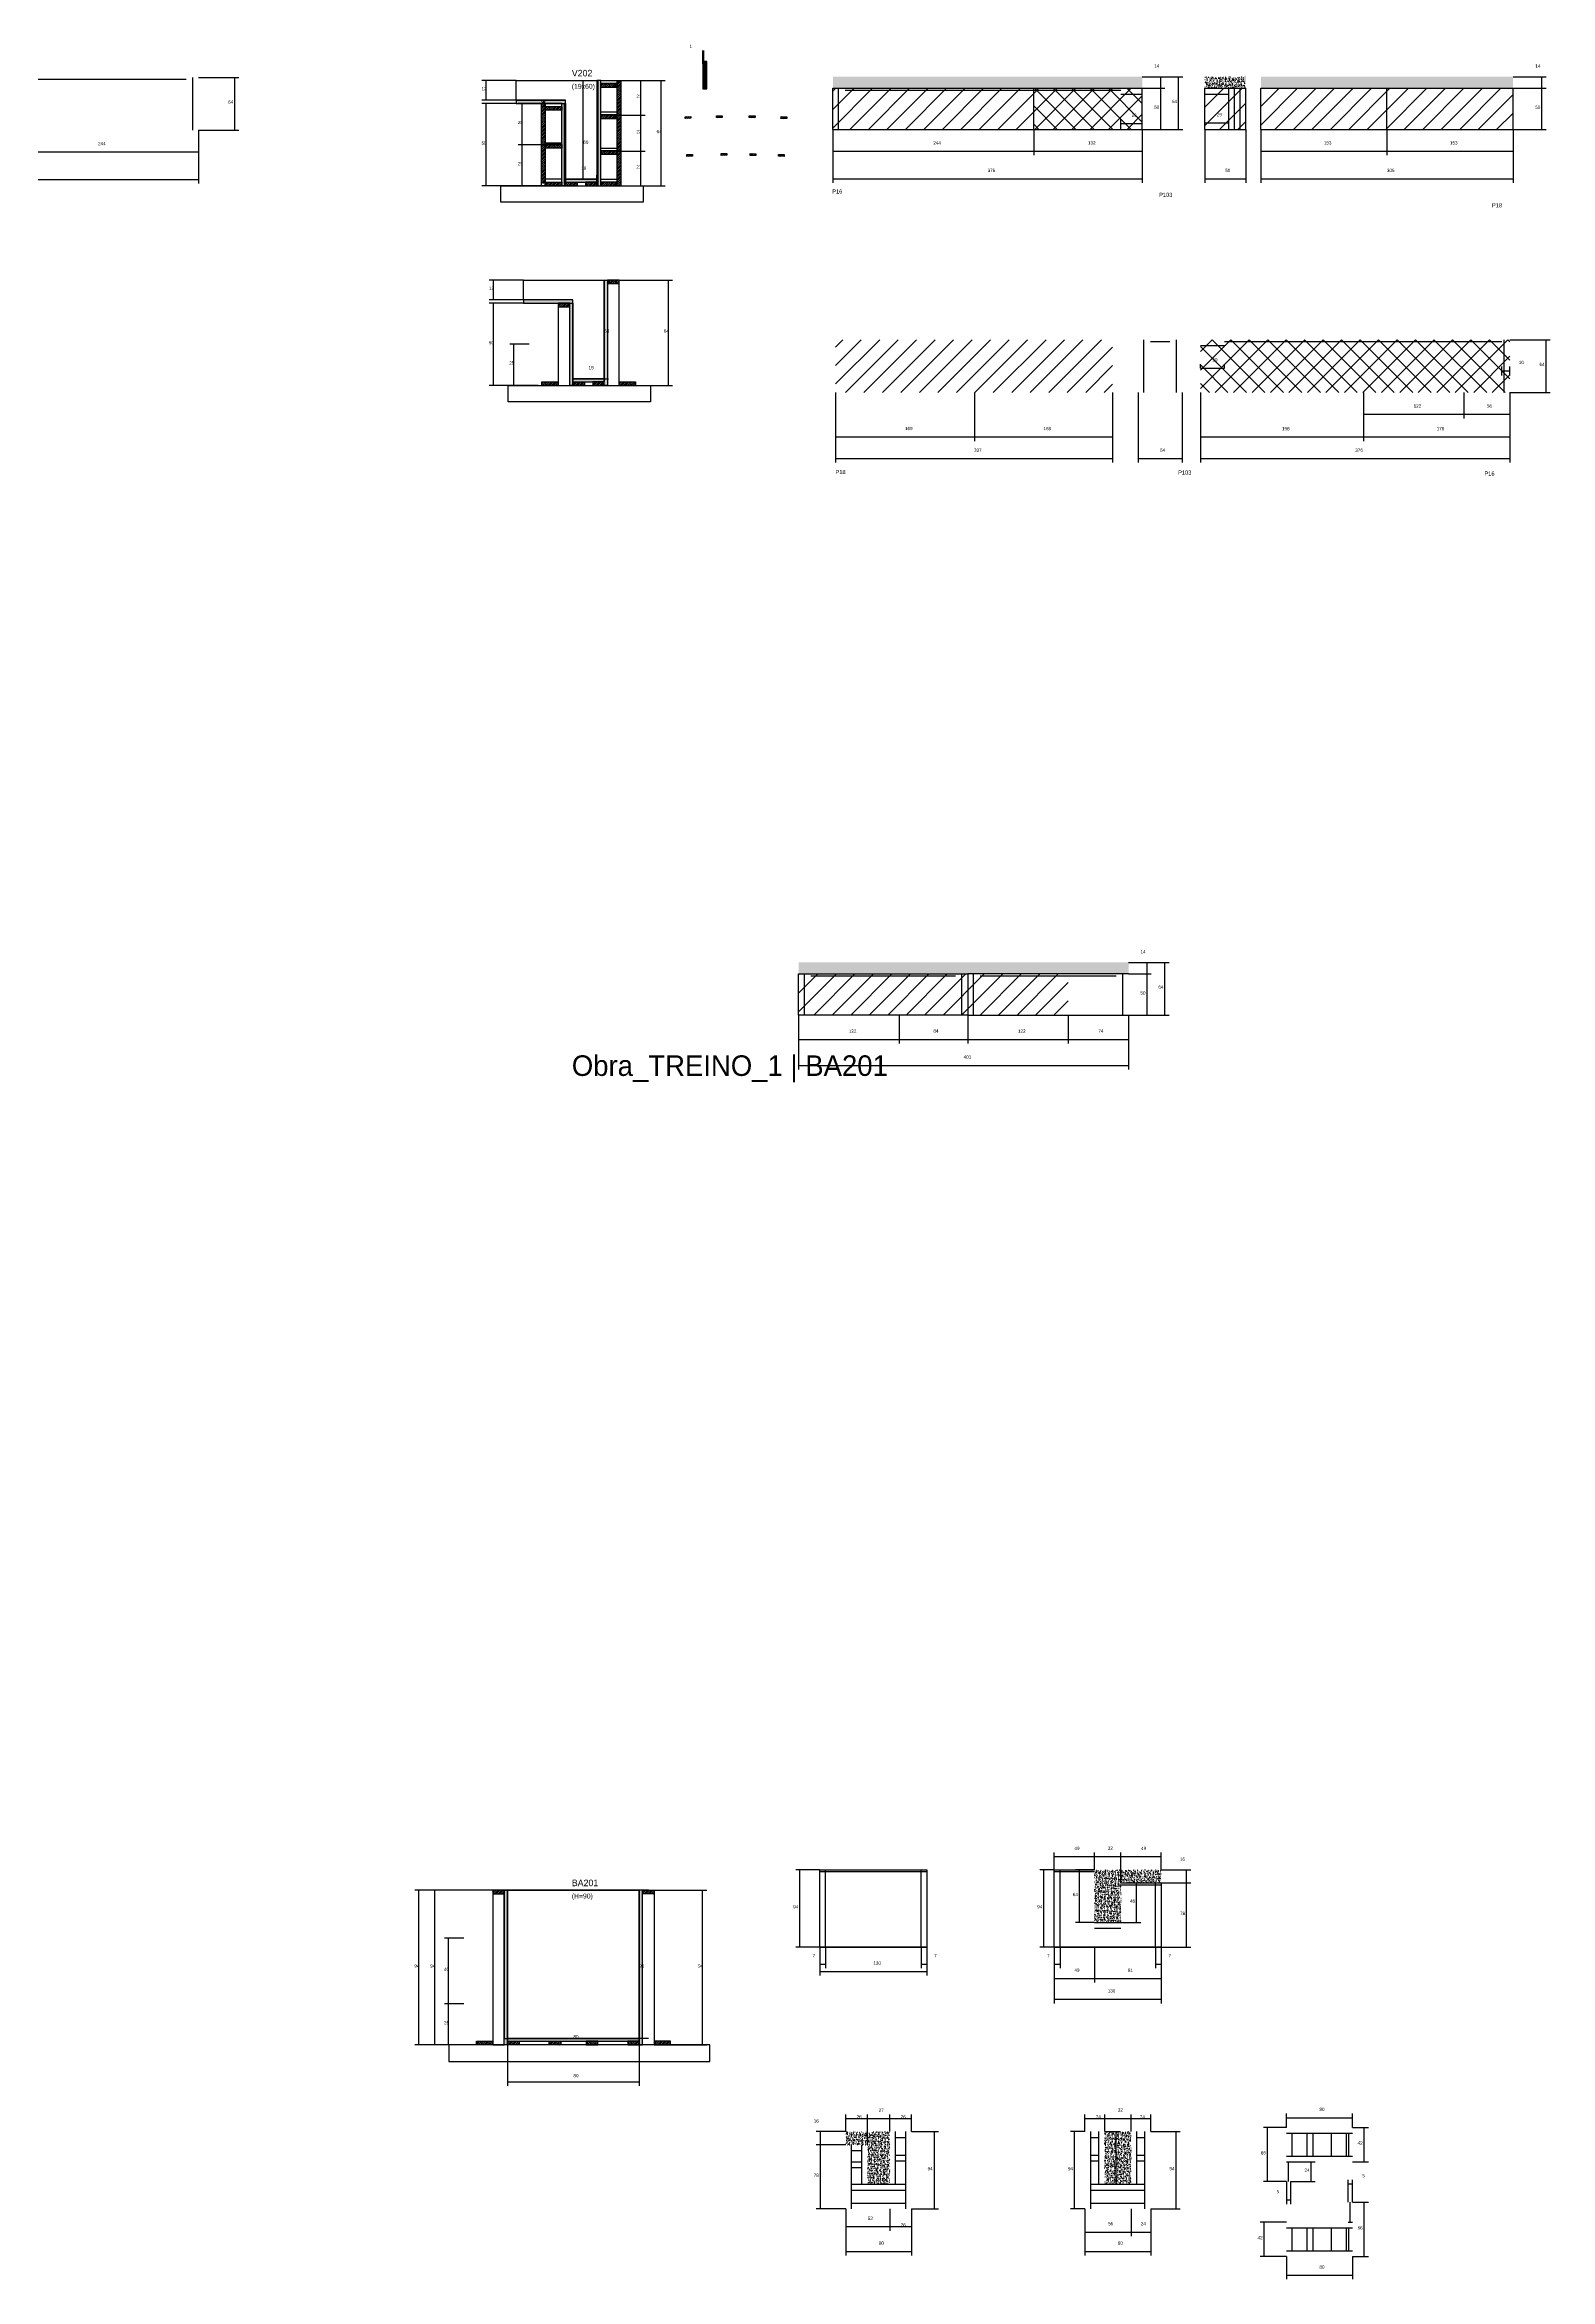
# Model space of a CAD drawing. Header units: metres. Extents: x -65046 to 21926, y -45195 to 1016.
# Drawn here: x 7360 to 9189, y -13673 to -10956 of the extents above; entities that cross this region are included whole.
import ezdxf

# ---------------------------------------------------------------- set-up
doc = ezdxf.new("R2010")
doc.units = ezdxf.units.M
for name, color, linetype in [('CONCRETO', 251, 'Continuous'), ('COTA', 241, 'Continuous'), ('Hachura', 253, 'Continuous'), ('LABEL_ID', 3, 'Continuous'), ('Madeira', 126, 'Continuous'), ('NOMENCLATURA', 7, 'Continuous'), ('Painéis', 200, 'Continuous'), ('REAPROVEITAMENTO', 251, 'Continuous'), ('SARR_2.2x7', 40, 'Continuous'), ('SARR_EDITAR', 141, 'Continuous'), ('Texto Seção', 7, 'Continuous')]:
    doc.layers.add(name, color=color, linetype=linetype)

msp = doc.modelspace()

# ---------------------------------------------------------------- hatches: boundary and pattern name
at = {"layer": 'COTA'}
h = msp.add_hatch(dxfattribs=at)
h.set_pattern_fill('AR-CONC', scale=0.03)
h.paths.add_polyline_path([(8693.2, -10995.4), (8693.2, -11009.4), (8693.2, -11009.4), (8317.2, -11009.4), (8317.2, -11009.4), (8317.2, -10995.4), (8317.2, -10995.4), (8693.2, -10995.4)])
h = msp.add_hatch(dxfattribs=at)
h.set_pattern_fill('AR-CONC', scale=0.03)
h.paths.add_polyline_path([(8818.2, -10995.4), (8769.2, -10995.4), (8769.2, -10995.4), (8769.2, -11009.4), (8769.2, -11009.4), (8818.2, -11009.4), (8818.2, -11009.4), (8818.2, -10995.4)])
h = msp.add_hatch(dxfattribs=at)
h.set_pattern_fill('AR-CONC', scale=0.03)
h.paths.add_polyline_path([(9143.6, -11009.4), (9143.6, -10995.4), (8837.2, -10995.4), (8837.2, -11009.4)])
h = msp.add_hatch(dxfattribs=at)
h.set_pattern_fill('AR-CONC', scale=0.03)
h.paths.add_polyline_path([(8676.6, -12072.1), (8275.6, -12072.1), (8275.6, -12072.1), (8275.6, -12086.1), (8275.6, -12086.1), (8676.6, -12086.1), (8676.6, -12086.1), (8676.6, -12072.1)])
h = msp.add_hatch(dxfattribs=at)
h.set_pattern_fill('AR-CONC', scale=0.03)
h.paths.add_polyline_path([(8667.2, -13191.1), (8716.2, -13191.1), (8716.2, -13175.1), (8635.2, -13175.1), (8635.2, -13239.1), (8667.2, -13239.1)])
h = msp.add_hatch(dxfattribs=at)
h.set_pattern_fill('AR-CONC', scale=0.03)
h.paths.add_polyline_path([(8359.4, -13509.4), (8332.9, -13509.4), (8332.9, -13509.4), (8332.9, -13493.4), (8332.9, -13493.4), (8386.4, -13493.4), (8386.4, -13493.4), (8386.4, -13557.4), (8386.4, -13557.4), (8359.4, -13557.4), (8359.4, -13557.4), (8359.4, -13509.4)])
h = msp.add_hatch(dxfattribs=at)
h.set_pattern_fill('AR-CONC', scale=0.03)
h.paths.add_polyline_path([(8679.5, -13557.4), (8679.5, -13493.4), (8679.5, -13493.4), (8647.5, -13493.4), (8647.5, -13493.4), (8647.5, -13557.4), (8647.5, -13557.4), (8679.5, -13557.4)])
at = {"layer": 'Hachura'}
h = msp.add_hatch(color=8, dxfattribs=at)
h.dxf.hatch_style = 1
h.paths.add_polyline_path([(8035.3, -11000), (8031.7, -11000), (8031.7, -11000), (8031.7, -11128), (8031.7, -11128), (8035.3, -11128), (8035.3, -11128), (8035.3, -11000)])
h = msp.add_hatch(dxfattribs=at)
h.set_pattern_fill('ANSI31', scale=0.5)
h.paths.add_polyline_path([(8055.3, -11000), (8059.7, -11000), (8059.7, -11000), (8059.7, -11128), (8059.7, -11128), (8055.3, -11128), (8055.3, -11128), (8055.3, -11000)])
h = msp.add_hatch(color=8, dxfattribs=at)
h.dxf.hatch_style = 1
h.paths.add_polyline_path([(8164, -10976.9), (8160.4, -10976.9), (8160.4, -10976.9), (8160.4, -11010.2), (8160.4, -11010.2), (8164, -11010.2), (8164, -11010.2), (8164, -10976.9)])
h = msp.add_hatch(color=8, dxfattribs=at)
h.dxf.hatch_style = 1
h.paths.add_polyline_path([(7992.5, -11028), (7992.5, -11024), (7992.5, -11024), (7932.5, -11024), (7932.5, -11024), (7932.5, -11028), (7932.5, -11028), (7992.5, -11028)])
h = msp.add_hatch(dxfattribs=at)
h.set_pattern_fill('ANSI31', scale=0.5)
h.paths.add_polyline_path([(7963.3, -11025), (7967.7, -11025), (7967.7, -11025), (7967.7, -11125), (7967.7, -11125), (7963.3, -11125), (7963.3, -11125), (7963.3, -11025)])
h = msp.add_hatch(color=8, dxfattribs=at)
h.dxf.hatch_style = 1
h.paths.add_polyline_path([(7987.7, -11025), (7991.3, -11025), (7991.3, -11025), (7991.3, -11125), (7991.3, -11125), (7987.7, -11125), (7987.7, -11125), (7987.7, -11025)])
h = msp.add_hatch(dxfattribs=at)
h.set_pattern_fill('ANSI31', scale=0.5)
h.paths.add_polyline_path([(8055.3, -11008), (8055.3, -11003.6), (8055.3, -11003.6), (8035.3, -11003.6), (8035.3, -11003.6), (8035.3, -11008), (8035.3, -11008), (8055.3, -11008)])
h = msp.add_hatch(dxfattribs=at)
h.set_pattern_fill('ANSI31', scale=0.5)
h.paths.add_polyline_path([(7967.7, -11036), (7967.7, -11031.6), (7967.7, -11031.6), (7987.7, -11031.6), (7987.7, -11031.6), (7987.7, -11036), (7987.7, -11036), (7967.7, -11036)])
h = msp.add_hatch(dxfattribs=at)
h.set_pattern_fill('ANSI31', scale=0.5)
h.paths.add_polyline_path([(8055.3, -11046.1), (8055.3, -11041.7), (8055.3, -11041.7), (8035.3, -11041.7), (8035.3, -11041.7), (8035.3, -11046.1), (8035.3, -11046.1), (8055.3, -11046.1)])
h = msp.add_hatch(dxfattribs=at)
h.set_pattern_fill('ANSI31', scale=0.5)
h.paths.add_polyline_path([(8137.7, -11046.2), (8137.6, -11044), (8137.6, -11044), (8144.6, -11043.7), (8144.6, -11043.7), (8144.6, -11045.9), (8144.6, -11045.9), (8137.7, -11046.2)])
h = msp.add_hatch(dxfattribs=at)
h.set_pattern_fill('ANSI31', scale=0.5)
h.paths.add_polyline_path([(8175.7, -11045.1), (8175.7, -11042.9), (8175.7, -11042.9), (8182.7, -11042.8), (8182.7, -11042.8), (8182.7, -11045), (8182.7, -11045), (8175.7, -11045.1)])
h = msp.add_hatch(dxfattribs=at)
h.set_pattern_fill('ANSI31', scale=0.5)
h.paths.add_polyline_path([(8215.6, -11045), (8215.6, -11042.8), (8215.6, -11042.8), (8222.6, -11042.9), (8222.6, -11042.9), (8222.6, -11045.1), (8222.6, -11045.1), (8215.6, -11045)])
h = msp.add_hatch(dxfattribs=at)
h.set_pattern_fill('ANSI31', scale=0.5)
h.paths.add_polyline_path([(8254.1, -11046), (8254.2, -11043.8), (8254.2, -11043.8), (8261.2, -11044.1), (8261.2, -11044.1), (8261.1, -11046.3), (8261.1, -11046.3), (8254.1, -11046)])
h = msp.add_hatch(dxfattribs=at)
h.set_pattern_fill('ANSI31', scale=0.5)
h.paths.add_polyline_path([(7967.7, -11082), (7967.7, -11077.6), (7967.7, -11077.6), (7987.7, -11077.6), (7987.7, -11077.6), (7987.7, -11082), (7987.7, -11082), (7967.7, -11082)])
h = msp.add_hatch(dxfattribs=at)
h.set_pattern_fill('ANSI31', scale=0.5)
h.paths.add_polyline_path([(8035.3, -11090), (8035.3, -11085.6), (8035.3, -11085.6), (8055.3, -11085.6), (8055.3, -11085.6), (8055.3, -11090), (8055.3, -11090), (8035.3, -11090)])
h = msp.add_hatch(dxfattribs=at)
h.set_pattern_fill('ANSI31', scale=0.5)
h.paths.add_polyline_path([(8139.7, -11092.2), (8139.6, -11090), (8139.6, -11090), (8146.6, -11089.7), (8146.6, -11089.7), (8146.7, -11091.9), (8146.7, -11091.9), (8139.7, -11092.2)])
h = msp.add_hatch(dxfattribs=at)
h.set_pattern_fill('ANSI31', scale=0.5)
h.paths.add_polyline_path([(8181.4, -11091), (8181.4, -11088.8), (8181.4, -11088.8), (8188.4, -11088.7), (8188.4, -11088.7), (8188.4, -11090.9), (8188.4, -11090.9), (8181.4, -11091)])
h = msp.add_hatch(dxfattribs=at)
h.set_pattern_fill('ANSI31', scale=0.5)
h.paths.add_polyline_path([(8216.8, -11091), (8216.8, -11088.8), (8216.8, -11088.8), (8223.8, -11088.9), (8223.8, -11088.9), (8223.8, -11091.1), (8223.8, -11091.1), (8216.8, -11091)])
h = msp.add_hatch(dxfattribs=at)
h.set_pattern_fill('ANSI31', scale=0.5)
h.paths.add_polyline_path([(8251.1, -11091.9), (8251.2, -11089.7), (8251.2, -11089.7), (8258.2, -11090), (8258.2, -11090), (8258.1, -11092.2), (8258.1, -11092.2), (8251.1, -11091.9)])
h = msp.add_hatch(dxfattribs=at)
h.set_pattern_fill('ANSI31', scale=0.5)
h.paths.add_polyline_path([(7967.7, -11128), (7967.7, -11123.6), (7967.7, -11123.6), (7987.7, -11123.6), (7987.7, -11123.6), (7987.7, -11128), (7987.7, -11128), (7967.7, -11128)])
h = msp.add_hatch(color=8, dxfattribs=at)
h.dxf.hatch_style = 1
h.paths.add_polyline_path([(8030.5, -11123.6), (8030.5, -11120), (8030.5, -11120), (7992.5, -11120), (7992.5, -11120), (7992.5, -11123.6), (7992.5, -11123.6), (8030.5, -11123.6)])
h = msp.add_hatch(dxfattribs=at)
h.set_pattern_fill('ANSI31', scale=0.5)
h.paths.add_polyline_path([(7992.5, -11128), (7992.5, -11123.6), (7992.5, -11123.6), (8006.5, -11123.6), (8006.5, -11123.6), (8006.5, -11128), (8006.5, -11128), (7992.5, -11128)])
h = msp.add_hatch(dxfattribs=at)
h.set_pattern_fill('ANSI31', scale=0.5)
h.paths.add_polyline_path([(8030.5, -11128), (8030.5, -11123.6), (8030.5, -11123.6), (8016.5, -11123.6), (8016.5, -11123.6), (8016.5, -11128), (8016.5, -11128), (8030.5, -11128)])
h = msp.add_hatch(dxfattribs=at)
h.set_pattern_fill('ANSI31', scale=0.5)
h.paths.add_polyline_path([(8055.3, -11128), (8055.3, -11123.6), (8055.3, -11123.6), (8035.3, -11123.6), (8035.3, -11123.6), (8035.3, -11128), (8035.3, -11128), (8055.3, -11128)])
h = msp.add_hatch(color=8, dxfattribs=at)
h.dxf.hatch_style = 1
h.paths.add_polyline_path([(8039.4, -11242.5), (8043.4, -11242.5), (8043.4, -11242.5), (8043.4, -11370.5), (8043.4, -11370.5), (8039.4, -11370.5), (8039.4, -11370.5), (8039.4, -11242.5)])
h = msp.add_hatch(dxfattribs=at)
h.set_pattern_fill('ANSI31', scale=0.5)
h.paths.add_polyline_path([(8057.4, -11246.9), (8057.4, -11242.5), (8057.4, -11242.5), (8043.4, -11242.5), (8043.4, -11242.5), (8043.4, -11246.9), (8043.4, -11246.9), (8057.4, -11246.9)])
h = msp.add_hatch(color=8, dxfattribs=at)
h.dxf.hatch_style = 1
h.paths.add_polyline_path([(8001.4, -11270.5), (8001.4, -11266.5), (8001.4, -11266.5), (7941.4, -11266.5), (7941.4, -11266.5), (7941.4, -11270.5), (7941.4, -11270.5), (8001.4, -11270.5)])
h = msp.add_hatch(dxfattribs=at)
h.set_pattern_fill('ANSI31', scale=0.5)
h.paths.add_polyline_path([(7997.4, -11274.9), (7997.4, -11270.5), (7997.4, -11270.5), (7983.4, -11270.5), (7983.4, -11270.5), (7983.4, -11274.9), (7983.4, -11274.9), (7997.4, -11274.9)])
h = msp.add_hatch(color=8, dxfattribs=at)
h.dxf.hatch_style = 1
h.paths.add_polyline_path([(7997.4, -11270.5), (8001.4, -11270.5), (8001.4, -11270.5), (8001.4, -11370.5), (8001.4, -11370.5), (7997.4, -11370.5), (7997.4, -11370.5), (7997.4, -11270.5)])
h = msp.add_hatch(dxfattribs=at)
h.set_pattern_fill('ANSI31', scale=0.5)
h.paths.add_polyline_path([(7963.4, -11370.5), (7963.4, -11366.1), (7963.4, -11366.1), (7983.4, -11366.1), (7983.4, -11366.1), (7983.4, -11370.5), (7983.4, -11370.5), (7963.4, -11370.5)])
h = msp.add_hatch(color=8, dxfattribs=at)
h.dxf.hatch_style = 1
h.paths.add_polyline_path([(8039.4, -11366.1), (8039.4, -11362.5), (8039.4, -11362.5), (8001.4, -11362.5), (8001.4, -11362.5), (8001.4, -11366.1), (8001.4, -11366.1), (8039.4, -11366.1)])
h = msp.add_hatch(dxfattribs=at)
h.set_pattern_fill('ANSI31', scale=0.5)
h.paths.add_polyline_path([(8001.4, -11370.5), (8001.4, -11366.1), (8001.4, -11366.1), (8015.4, -11366.1), (8015.4, -11366.1), (8015.4, -11370.5), (8015.4, -11370.5), (8001.4, -11370.5)])
h = msp.add_hatch(dxfattribs=at)
h.set_pattern_fill('ANSI31', scale=0.5)
h.paths.add_polyline_path([(8039.4, -11370.5), (8039.4, -11366.1), (8039.4, -11366.1), (8025.4, -11366.1), (8025.4, -11366.1), (8025.4, -11370.5), (8025.4, -11370.5), (8039.4, -11370.5)])
h = msp.add_hatch(dxfattribs=at)
h.set_pattern_fill('ANSI31', scale=0.5)
h.paths.add_polyline_path([(8057.4, -11370.5), (8057.4, -11366.1), (8057.4, -11366.1), (8077.4, -11366.1), (8077.4, -11366.1), (8077.4, -11370.5), (8077.4, -11370.5), (8057.4, -11370.5)])
h = msp.add_hatch(dxfattribs=at)
h.set_pattern_fill('ANSI31', scale=0.5)
h.paths.add_polyline_path([(7918, -13204.4), (7918, -13200), (7918, -13200), (7904, -13200), (7904, -13200), (7904, -13204.4), (7904, -13204.4), (7918, -13204.4)])
h = msp.add_hatch(color=8, dxfattribs=at)
h.dxf.hatch_style = 1
h.paths.add_polyline_path([(7918, -13200), (7922, -13200), (7922, -13200), (7922, -13388), (7922, -13388), (7918, -13388), (7918, -13388), (7918, -13200)])
h = msp.add_hatch(color=8, dxfattribs=at)
h.dxf.hatch_style = 1
h.paths.add_polyline_path([(8086, -13200), (8082, -13200), (8082, -13200), (8082, -13388), (8082, -13388), (8086, -13388), (8086, -13388), (8086, -13200)])
h = msp.add_hatch(dxfattribs=at)
h.set_pattern_fill('ANSI31', scale=0.5)
h.paths.add_polyline_path([(8086, -13204.4), (8086, -13200), (8086, -13200), (8100, -13200), (8100, -13200), (8100, -13204.4), (8100, -13204.4), (8086, -13204.4)])
h = msp.add_hatch(dxfattribs=at)
h.set_pattern_fill('ANSI31', scale=0.5)
h.paths.add_polyline_path([(7884, -13388), (7884, -13383.6), (7884, -13383.6), (7904, -13383.6), (7904, -13383.6), (7904, -13388), (7904, -13388), (7884, -13388)])
h = msp.add_hatch(color=8, dxfattribs=at)
h.dxf.hatch_style = 1
h.paths.add_polyline_path([(8082, -13383.6), (8082, -13380), (8082, -13380), (7922, -13380), (7922, -13380), (7922, -13383.6), (7922, -13383.6), (8082, -13383.6)])
h = msp.add_hatch(dxfattribs=at)
h.set_pattern_fill('ANSI31', scale=0.5)
h.paths.add_polyline_path([(7922, -13388), (7922, -13383.6), (7922, -13383.6), (7936, -13383.6), (7936, -13383.6), (7936, -13388), (7936, -13388), (7922, -13388)])
h = msp.add_hatch(dxfattribs=at)
h.set_pattern_fill('ANSI31', scale=0.5)
h.paths.add_polyline_path([(7972.5, -13388), (7972.5, -13383.6), (7972.5, -13383.6), (7986.5, -13383.6), (7986.5, -13383.6), (7986.5, -13388), (7986.5, -13388), (7972.5, -13388)])
h = msp.add_hatch(dxfattribs=at)
h.set_pattern_fill('ANSI31', scale=0.5)
h.paths.add_polyline_path([(8031.5, -13388), (8031.5, -13383.6), (8031.5, -13383.6), (8017.5, -13383.6), (8017.5, -13383.6), (8017.5, -13388), (8017.5, -13388), (8031.5, -13388)])
h = msp.add_hatch(dxfattribs=at)
h.set_pattern_fill('ANSI31', scale=0.5)
h.paths.add_polyline_path([(8082, -13388), (8082, -13383.6), (8082, -13383.6), (8068, -13383.6), (8068, -13383.6), (8068, -13388), (8068, -13388), (8082, -13388)])
h = msp.add_hatch(dxfattribs=at)
h.set_pattern_fill('ANSI31', scale=0.5)
h.paths.add_polyline_path([(8120, -13388), (8120, -13383.6), (8120, -13383.6), (8100, -13383.6), (8100, -13383.6), (8100, -13388), (8100, -13388), (8120, -13388)])
at = {"layer": 'REAPROVEITAMENTO'}
h = msp.add_hatch(dxfattribs=at)
h.set_pattern_fill('ANSI31', scale=5)
h.paths.add_polyline_path([(8317.2, -11009.4), (8317.2, -11059.4), (8317.2, -11059.4), (8561.2, -11059.4), (8561.2, -11059.4), (8561.2, -11009.4), (8561.2, -11009.4), (8317.2, -11009.4)])
h = msp.add_hatch(dxfattribs=at)
h.set_pattern_fill('ANSI37', scale=5)
h.paths.add_polyline_path([(8561.2, -11009.4), (8561.2, -11059.4), (8561.2, -11059.4), (8693.2, -11059.4), (8693.2, -11059.4), (8693.2, -11009.4), (8693.2, -11009.4), (8561.2, -11009.4)])
h = msp.add_hatch(dxfattribs=at)
h.set_pattern_fill('ANSI31', scale=5)
h.paths.add_polyline_path([(8769.2, -11009.4), (8769.2, -11059.4), (8769.2, -11059.4), (8818.9, -11059.4), (8818.9, -11059.4), (8818.9, -11009.4), (8818.9, -11009.4), (8769.2, -11009.4)])
h = msp.add_hatch(dxfattribs=at)
h.set_pattern_fill('ANSI31', scale=5)
h.paths.add_polyline_path([(8837.2, -11009.4), (8837.2, -11059.4), (8837.2, -11059.4), (9143.6, -11059.4), (9143.6, -11059.4), (9143.6, -11009.4), (9143.6, -11009.4), (8837.2, -11009.4)])
h = msp.add_hatch(dxfattribs=at)
h.set_pattern_fill('ANSI31', scale=5)
h.paths.add_polyline_path([(8320.4, -11315.1), (8320.4, -11379.1), (8320.4, -11379.1), (8657, -11379.1), (8657, -11379.1), (8657, -11315.1), (8657, -11315.1), (8320.4, -11315.1)])
h = msp.add_hatch(dxfattribs=at)
h.set_pattern_fill('ANSI37', scale=5)
h.paths.add_polyline_path([(8763.9, -11315.1), (8763.9, -11379.1), (8763.9, -11379.1), (9139.9, -11379.1), (9139.9, -11379.1), (9139.9, -11315.1), (9139.9, -11315.1), (8763.9, -11315.1)])
h = msp.add_hatch(dxfattribs=at)
h.set_pattern_fill('ANSI31', scale=5)
h.paths.add_polyline_path([(8275.6, -12086.1), (8275.6, -12136.1), (8275.6, -12136.1), (8603.1, -12136.1), (8603.1, -12136.1), (8603.1, -12086.1), (8603.1, -12086.1), (8275.6, -12086.1)])

# ---------------------------------------------------------------- linework, layer by layer
at = {"layer": 'CONCRETO'}
for points in [[(7992.5, -11024), (7932.5, -11024), (7932.5, -11000), (7992.5, -11000), (7992.5, -11000), (8030.5, -11000), (8030.5, -11123.6), (8030.5, -11123.6), (8030.5, -11120), (7992.5, -11120)], [(8001.4, -11266.5), (7941.4, -11266.5), (7941.4, -11242.5), (8001.4, -11242.5), (8001.4, -11242.5), (8039.4, -11242.5), (8039.4, -11366.1), (8039.4, -11366.1), (8039.4, -11362.5), (8001.4, -11362.5)], [(7918, -13200), (7918, -13200), (8082, -13200), (8082, -13224), (8082, -13224), (8082, -13380), (7922, -13380), (7922, -13200)], [(7918, -13380), (8082, -13380), (8082, -13200), (7918, -13200)]]:
    msp.add_lwpolyline(points, close=True, dxfattribs=at)
at = {"layer": 'COTA'}
for p, q in [((8159.2, -10979.7), (8159.2, -10963.4)), ((8159.2, -10968.4), (8160.4, -10968.4)), ((8160.4, -10979.7), (8160.4, -10963.4)), ((7546.4, -10996.2), (7595.5, -10996.2)), ((7590.5, -11060.2), (7590.5, -10996.2)), ((7932.5, -11000), (7890.8, -11000)), ((7895.8, -11024), (7895.8, -11000)), ((7992.5, -11000), (8019, -11000)), ((8014, -11120), (8014, -11000)), ((8048.5, -11000), (8113.5, -11000)), ((8055.3, -11000), (8089, -11000)), ((8084, -11042.1), (8084, -11000)), ((8108.5, -11128), (8108.5, -11000)), ((8693.2, -10995.4), (8720.6, -10995.4)), ((8693.2, -10995.4), (8742.3, -10995.4)), ((8715.6, -11009.4), (8715.6, -10995.4)), ((8737.3, -11059.4), (8737.3, -10995.4)), ((9143.6, -10995.4), (9183.8, -10995.4)), ((9178.8, -11009.4), (9178.8, -10995.4)), ((7932.5, -11024), (7890.8, -11024)), ((7932.5, -11028), (7890.8, -11028)), ((7895.8, -11128), (7895.8, -11028)), ((7967.7, -11028), (7934.8, -11028)), ((7939.8, -11078), (7939.8, -11028)), ((8693.2, -11009.4), (8720.6, -11009.4)), ((8693.2, -11009.4), (8720.6, -11009.4)), ((8715.6, -11059.4), (8715.6, -11009.4)), ((9143.6, -11009.4), (9183.8, -11009.4)), ((9143.6, -11009.4), (9183.8, -11009.4)), ((9178.8, -11059.4), (9178.8, -11009.4)), ((8055.3, -11042.1), (8089, -11042.1)), ((8055.3, -11042.1), (8089, -11042.1)), ((8084, -11086), (8084, -11042.1)), ((8667.2, -11059.4), (8667.2, -11047.3)), ((8667.2, -11052.3), (8693.2, -11052.3)), ((8693.2, -11059.4), (8693.2, -11047.3)), ((8769.2, -11059.4), (8769.2, -11046.4)), ((8769.2, -11051.4), (8798.2, -11051.4)), ((8798.2, -11059.4), (8798.2, -11046.4)), ((7546.4, -11060.2), (7546.4, -11125.2)), ((7546.4, -11060.2), (7595.5, -11060.2)), ((7967.7, -11078), (7934.8, -11078)), ((7967.7, -11078), (7934.8, -11078)), ((7939.8, -11128), (7939.8, -11078)), ((8317.2, -11059.4), (8317.2, -11090.9)), ((8317.2, -11059.4), (8317.2, -11124.5)), ((8561.2, -11059.4), (8561.2, -11090.9)), ((8561.2, -11059.4), (8561.2, -11090.9)), ((8693.2, -11059.4), (8693.2, -11090.9)), ((8693.2, -11059.4), (8693.2, -11124.5)), ((8693.2, -11059.4), (8720.6, -11059.4)), ((8693.2, -11059.4), (8742.3, -11059.4)), ((8769.2, -11059.4), (8769.2, -11124.5)), ((8818.9, -11059.4), (8818.9, -11124.5)), ((8837.2, -11059.4), (8837.2, -11090.9)), ((8837.2, -11059.4), (8837.2, -11124.5)), ((8990.4, -11059.4), (8990.4, -11090.9)), ((8990.4, -11059.4), (8990.4, -11090.9)), ((9143.6, -11059.4), (9143.6, -11090.9)), ((9143.6, -11059.4), (9183.8, -11059.4)), ((9143.6, -11059.4), (9143.6, -11124.5)), ((8055.3, -11086), (8089, -11086)), ((8055.3, -11086), (8089, -11086)), ((8084, -11128), (8084, -11086)), ((8317.2, -11085.9), (8561.2, -11085.9)), ((8561.2, -11085.9), (8693.2, -11085.9)), ((8837.2, -11085.9), (8990.4, -11085.9)), ((8990.4, -11085.9), (9143.6, -11085.9)), ((6326.4, -11120.2), (7546.4, -11120.2)), ((7943.3, -11128), (7890.8, -11128)), ((7967.7, -11128), (7934.8, -11128)), ((7992.5, -11128), (7992.5, -11115)), ((7992.5, -11120), (8019, -11120)), ((7992.5, -11120), (8030.5, -11120)), ((8030.5, -11128), (8030.5, -11115)), ((8048.5, -11128), (8113.5, -11128)), ((8055.3, -11128), (8089, -11128)), ((8317.2, -11119.5), (8693.2, -11119.5)), ((8769.2, -11119.5), (8818.9, -11119.5)), ((8837.2, -11119.5), (9143.6, -11119.5)), ((7941.4, -11242.5), (7899.7, -11242.5)), ((7904.7, -11266.5), (7904.7, -11242.5)), ((8001.4, -11242.5), (8044.4, -11242.5)), ((8039.4, -11362.5), (8039.4, -11242.5)), ((8057.4, -11242.5), (8122.4, -11242.5)), ((8117.4, -11370.5), (8117.4, -11242.5)), ((7941.4, -11266.5), (7899.7, -11266.5)), ((7941.4, -11270.5), (7899.7, -11270.5)), ((7904.7, -11370.5), (7904.7, -11270.5)), ((7948.1, -11320.5), (7924.5, -11320.5)), ((7929.5, -11370.5), (7929.5, -11320.5)), ((9139.9, -11315.1), (9188.9, -11315.1)), ((9183.9, -11379.1), (9183.9, -11315.1)), ((9129.9, -11358.7), (9129.9, -11347.8)), ((9129.9, -11352.8), (9139.9, -11352.8)), ((9139.9, -11358.7), (9139.9, -11347.8)), ((7959, -11370.5), (7899.7, -11370.5)), ((7948.1, -11370.5), (7924.5, -11370.5)), ((8001.4, -11370.5), (8001.4, -11357.5)), ((8001.4, -11362.5), (8044.4, -11362.5)), ((8001.4, -11362.5), (8039.4, -11362.5)), ((8039.4, -11370.5), (8039.4, -11357.5)), ((8057.4, -11370.5), (8122.4, -11370.5)), ((8320.4, -11379.1), (8320.4, -11438.2)), ((8320.4, -11379.1), (8320.4, -11464.5)), ((8489.2, -11379.1), (8489.2, -11438.2)), ((8489.2, -11379.1), (8489.2, -11438.2)), ((8657, -11379.1), (8657, -11438.2)), ((8657, -11379.1), (8657, -11464.5)), ((8688, -11379.1), (8688, -11464.5)), ((8741.6, -11379.1), (8741.6, -11464.5)), ((8763.9, -11379.1), (8763.9, -11438.2)), ((8763.9, -11379.1), (8763.9, -11464.5)), ((8961.9, -11379.1), (8961.9, -11438.2)), ((8961.9, -11379.1), (8961.9, -11410.7)), ((8961.9, -11379.1), (8961.9, -11438.2)), ((9083.9, -11379.1), (9083.9, -11410.7)), ((9083.9, -11379.1), (9083.9, -11410.7)), ((9139.9, -11379.1), (9139.9, -11410.7)), ((9139.9, -11379.1), (9139.9, -11438.2)), ((9139.9, -11379.1), (9139.9, -11464.5)), ((9139.9, -11379.1), (9188.9, -11379.1)), ((8961.9, -11405.7), (9083.9, -11405.7)), ((9083.9, -11405.7), (9139.9, -11405.7)), ((8320.4, -11433.2), (8489.2, -11433.2)), ((8489.2, -11433.2), (8657, -11433.2)), ((8763.9, -11433.2), (8961.9, -11433.2)), ((8961.9, -11433.2), (9139.9, -11433.2)), ((8320.4, -11459.5), (8657, -11459.5)), ((8688, -11459.5), (8741.6, -11459.5)), ((8763.9, -11459.5), (9139.9, -11459.5)), ((8676.6, -12072.1), (8704, -12072.1)), ((8676.6, -12072.1), (8725.7, -12072.1)), ((8676.6, -12086.1), (8704, -12086.1)), ((8676.6, -12086.1), (8704, -12086.1)), ((8699, -12086.1), (8699, -12072.1)), ((8699, -12136.1), (8699, -12086.1)), ((8720.7, -12136.1), (8720.7, -12072.1)), ((8275.6, -12136.1), (8275.6, -12170.6)), ((8397.6, -12136.1), (8397.6, -12170.6)), ((8397.6, -12136.1), (8397.6, -12170.6)), ((8481.1, -12136.1), (8481.1, -12170.6)), ((8481.1, -12136.1), (8481.1, -12170.6)), ((8603.1, -12136.1), (8603.1, -12170.6)), ((8676.6, -12136.1), (8704, -12136.1)), ((8676.6, -12136.1), (8725.7, -12136.1)), ((8275.6, -12165.6), (8397.6, -12165.6)), ((8397.6, -12165.6), (8481.1, -12165.6)), ((8481.1, -12165.6), (8603.1, -12165.6)), ((8586.2, -13175.1), (8586.2, -13154.1)), ((8586.2, -13159.1), (8635.2, -13159.1)), ((8635.2, -13175.1), (8635.2, -13154.1)), ((8635.2, -13175.1), (8635.2, -13154.1)), ((8635.2, -13159.1), (8667.2, -13159.1)), ((8667.2, -13191.1), (8667.2, -13154.1)), ((8667.2, -13191.1), (8667.2, -13154.1)), ((8667.2, -13159.1), (8716.2, -13159.1)), ((8716.2, -13175.1), (8716.2, -13154.1)), ((7918, -13200), (7809.1, -13200)), ((7814.1, -13388), (7814.1, -13200)), ((7918, -13200), (7828.4, -13200)), ((7833.4, -13388), (7833.4, -13200)), ((8093, -13200), (8077, -13200)), ((8082, -13380), (8082, -13200)), ((8100, -13200), (8163.9, -13200)), ((8158.9, -13388), (8158.9, -13200)), ((8301.4, -13175.1), (8272.1, -13175.1)), ((8277.1, -13269.1), (8277.1, -13175.1)), ((8586.2, -13175.1), (8568.6, -13175.1)), ((8573.6, -13269.1), (8573.6, -13175.1)), ((8635.2, -13175.1), (8611.9, -13175.1)), ((8616.9, -13239.1), (8616.9, -13175.1)), ((8667.2, -13191.1), (8691.3, -13191.1)), ((8686.3, -13239.1), (8686.3, -13191.1)), ((8716.2, -13175.1), (8752, -13175.1)), ((8716.2, -13191.1), (8752, -13191.1)), ((8716.2, -13191.1), (8752, -13191.1)), ((8747, -13191.1), (8747, -13175.1)), ((8747, -13269.1), (8747, -13191.1)), ((8635.2, -13239.1), (8611.9, -13239.1)), ((8667.2, -13239.1), (8691.3, -13239.1)), ((7868.7, -13258), (7845.2, -13258)), ((7850.2, -13338), (7850.2, -13258)), ((8301.4, -13269.1), (8272.1, -13269.1)), ((8301.4, -13269.1), (8301.4, -13303.7)), ((8301.4, -13269.1), (8301.4, -13294.6)), ((8308.4, -13269.1), (8308.4, -13294.6)), ((8424.4, -13269.1), (8424.4, -13294.6)), ((8431.4, -13269.1), (8431.4, -13303.7)), ((8431.4, -13269.1), (8431.4, -13294.6)), ((8586.2, -13269.1), (8568.6, -13269.1)), ((8586.2, -13269.1), (8586.2, -13337.5)), ((8586.2, -13269.1), (8586.2, -13294.6)), ((8586.2, -13269.1), (8586.2, -13312.2)), ((8593.2, -13269.1), (8593.2, -13294.6)), ((8635.2, -13269.1), (8635.2, -13312.2)), ((8635.2, -13269.1), (8635.2, -13312.2)), ((8709.2, -13269.1), (8709.2, -13294.6)), ((8716.2, -13269.1), (8716.2, -13337.5)), ((8716.2, -13269.1), (8716.2, -13294.6)), ((8716.2, -13269.1), (8752, -13269.1)), ((8716.2, -13269.1), (8716.2, -13312.2)), ((8301.4, -13289.6), (8308.4, -13289.6)), ((8301.4, -13298.7), (8431.4, -13298.7)), ((8424.4, -13289.6), (8431.4, -13289.6)), ((8586.2, -13289.6), (8593.2, -13289.6)), ((8586.2, -13307.2), (8635.2, -13307.2)), ((8635.2, -13307.2), (8716.2, -13307.2)), ((8709.2, -13289.6), (8716.2, -13289.6)), ((7868.7, -13338), (7845.2, -13338)), ((7868.7, -13338), (7845.2, -13338)), ((7850.2, -13388), (7850.2, -13338)), ((8586.2, -13332.5), (8716.2, -13332.5)), ((7888.4, -13388), (7809.1, -13388)), ((7888.4, -13388), (7828.4, -13388)), ((7868.7, -13388), (7845.2, -13388)), ((7922, -13388), (7922, -13375)), ((7922, -13380), (8082, -13380)), ((7922, -13388), (7922, -13437.7)), ((8093, -13380), (8077, -13380)), ((8082, -13388), (8082, -13375)), ((8082, -13388), (8082, -13437.7)), ((8115.6, -13388), (8163.9, -13388)), ((7922, -13432.7), (8082, -13432.7)), ((8332.9, -13493.4), (8332.9, -13472.4)), ((8359.4, -13509.4), (8359.4, -13472.4)), ((8359.4, -13509.4), (8359.4, -13472.4)), ((8386.4, -13493.4), (8386.4, -13472.4)), ((8386.4, -13493.4), (8386.4, -13472.4)), ((8412.9, -13493.4), (8412.9, -13472.4)), ((8623.5, -13493.4), (8623.5, -13472.4)), ((8647.5, -13493.4), (8647.5, -13472.4)), ((8647.5, -13493.4), (8647.5, -13472.4)), ((8679.5, -13493.4), (8679.5, -13472.4)), ((8679.5, -13493.4), (8679.5, -13472.4)), ((8703.4, -13493.4), (8703.4, -13472.4)), ((8868.4, -13488.2), (8868.4, -13471.5)), ((8948.4, -13488.2), (8948.4, -13471.5)), ((8332.9, -13493.4), (8297, -13493.4)), ((8302, -13509.4), (8302, -13493.4)), ((8332.9, -13477.4), (8359.4, -13477.4)), ((8359.4, -13477.4), (8386.4, -13477.4)), ((8386.4, -13477.4), (8412.9, -13477.4)), ((8412.9, -13493.4), (8445.5, -13493.4)), ((8440.5, -13587.4), (8440.5, -13493.4)), ((8623.5, -13493.4), (8605.9, -13493.4)), ((8610.9, -13587.4), (8610.9, -13493.4)), ((8623.5, -13477.4), (8647.5, -13477.4)), ((8647.5, -13477.4), (8679.5, -13477.4)), ((8647.5, -13493.4), (8666.5, -13493.4)), ((8661.5, -13557.4), (8661.5, -13493.4)), ((8679.5, -13477.4), (8703.4, -13477.4)), ((8703.4, -13493.4), (8739.3, -13493.4)), ((8734.3, -13587.4), (8734.3, -13493.4)), ((8868.4, -13488.2), (8840.3, -13488.2)), ((8845.3, -13554.2), (8845.3, -13488.2)), ((8868.4, -13476.5), (8948.4, -13476.5)), ((8948.4, -13488.2), (8967.9, -13488.2)), ((8962.9, -13530.2), (8962.9, -13488.2)), ((8332.9, -13509.4), (8297, -13509.4)), ((8332.9, -13509.4), (8297, -13509.4)), ((8302, -13587.4), (8302, -13509.4)), ((8868.4, -13554.2), (8840.3, -13554.2)), ((8868.4, -13554.2), (8868.4, -13581.4)), ((8873.4, -13530.2), (8903.3, -13530.2)), ((8873.4, -13554.2), (8873.4, -13581.4)), ((8873.4, -13554.2), (8903.3, -13554.2)), ((8898.3, -13554.2), (8898.3, -13530.2)), ((8943.4, -13579.3), (8943.4, -13552)), ((8948.4, -13530.2), (8967.9, -13530.2)), ((8948.4, -13579.3), (8948.4, -13552)), ((8647.5, -13557.4), (8666.5, -13557.4)), ((8868.4, -13576.4), (8873.4, -13576.4)), ((8943.4, -13557), (8948.4, -13557)), ((8948.4, -13579.3), (8967.9, -13579.3)), ((8962.9, -13645.3), (8962.9, -13579.3)), ((8332.9, -13587.4), (8297, -13587.4)), ((8332.9, -13587.4), (8332.9, -13644)), ((8332.9, -13587.4), (8332.9, -13613.9)), ((8332.9, -13608.9), (8386.4, -13608.9)), ((8386.4, -13587.4), (8386.4, -13613.9)), ((8386.4, -13587.4), (8386.4, -13613.9)), ((8386.4, -13608.9), (8412.9, -13608.9)), ((8412.9, -13587.4), (8412.9, -13644)), ((8412.9, -13587.4), (8445.5, -13587.4)), ((8412.9, -13587.4), (8412.9, -13613.9)), ((8623.5, -13587.4), (8605.9, -13587.4)), ((8623.5, -13587.4), (8623.5, -13644)), ((8623.5, -13587.4), (8623.5, -13620.4)), ((8679.5, -13587.4), (8679.5, -13620.4)), ((8679.5, -13587.4), (8679.5, -13620.4)), ((8703.4, -13587.4), (8703.4, -13644)), ((8703.4, -13587.4), (8739.3, -13587.4)), ((8703.4, -13587.4), (8703.4, -13620.4)), ((8868.4, -13603.3), (8836.3, -13603.3)), ((8841.3, -13645.3), (8841.3, -13603.3)), ((8623.5, -13615.4), (8679.5, -13615.4)), ((8679.5, -13615.4), (8703.4, -13615.4)), ((8332.9, -13639), (8412.9, -13639)), ((8623.5, -13639), (8703.4, -13639)), ((8868.4, -13645.3), (8836.3, -13645.3)), ((8868.4, -13645.3), (8868.4, -13672.9)), ((8948.4, -13645.3), (8948.4, -13672.9)), ((8948.4, -13645.3), (8967.9, -13645.3)), ((8868.4, -13667.9), (8948.4, -13667.9))]:
    msp.add_line(p, q, dxfattribs=at)
at = {"layer": 'Madeira'}
for points in [[(8055.3, -11000), (8059.7, -11000), (8059.7, -11128), (8055.3, -11128)], [(7963.3, -11028), (7967.7, -11028), (7967.7, -11128), (7963.3, -11128)], [(8055.3, -11008), (8055.3, -11003.6), (8035.3, -11003.6), (8035.3, -11008)], [(7967.7, -11036), (7967.7, -11031.6), (7987.7, -11031.6), (7987.7, -11036)], [(8055.3, -11046.1), (8055.3, -11041.7), (8035.3, -11041.7), (8035.3, -11046.1)], [(8137.7, -11046.2), (8137.6, -11044), (8144.6, -11043.7), (8144.6, -11045.9)], [(8175.7, -11045.1), (8175.7, -11042.9), (8182.7, -11042.8), (8182.7, -11045)], [(8215.6, -11045), (8215.6, -11042.8), (8222.6, -11042.9), (8222.6, -11045.1)], [(8254.1, -11046), (8254.2, -11043.8), (8261.2, -11044.1), (8261.1, -11046.3)], [(7967.7, -11082), (7967.7, -11077.6), (7987.7, -11077.6), (7987.7, -11082)], [(8035.3, -11090), (8035.3, -11085.6), (8055.3, -11085.6), (8055.3, -11090)], [(8139.7, -11092.2), (8139.6, -11090), (8146.6, -11089.7), (8146.7, -11091.9)], [(8181.4, -11091), (8181.4, -11088.8), (8188.4, -11088.7), (8188.4, -11090.9)], [(8216.8, -11091), (8216.8, -11088.8), (8223.8, -11088.9), (8223.8, -11091.1)], [(8251.1, -11091.9), (8251.2, -11089.7), (8258.2, -11090), (8258.1, -11092.2)], [(8086.9, -11148), (7913.9, -11148), (7913.9, -11128), (8086.9, -11128)], [(7967.7, -11128), (7967.7, -11123.6), (7987.7, -11123.6), (7987.7, -11128)], [(7992.5, -11128), (7992.5, -11123.6), (8006.5, -11123.6), (8006.5, -11128)], [(8030.5, -11128), (8030.5, -11123.6), (8016.5, -11123.6), (8016.5, -11128)], [(8055.3, -11128), (8055.3, -11123.6), (8035.3, -11123.6), (8035.3, -11128)], [(8057.4, -11246.9), (8057.4, -11242.5), (8043.4, -11242.5), (8043.4, -11246.9)], [(8057.4, -11242.5), (8043.4, -11242.5), (8043.4, -11370.5), (8057.4, -11370.5)], [(7997.4, -11274.9), (7997.4, -11270.5), (7983.4, -11270.5), (7983.4, -11274.9)], [(7997.4, -11270.5), (7983.4, -11270.5), (7983.4, -11370.5), (7997.4, -11370.5)], [(8095.7, -11390.5), (7922.8, -11390.5), (7922.8, -11370.5), (8095.7, -11370.5)], [(7963.4, -11370.5), (7963.4, -11366.1), (7983.4, -11366.1), (7983.4, -11370.5)], [(8001.4, -11370.5), (8001.4, -11366.1), (8015.4, -11366.1), (8015.4, -11370.5)], [(8039.4, -11370.5), (8039.4, -11366.1), (8025.4, -11366.1), (8025.4, -11370.5)], [(8057.4, -11370.5), (8057.4, -11366.1), (8077.4, -11366.1), (8077.4, -11370.5)], [(7918, -13204.4), (7918, -13200), (7904, -13200), (7904, -13204.4)], [(7918, -13200), (7904, -13200), (7904, -13388), (7918, -13388)], [(8086, -13204.4), (8086, -13200), (8100, -13200), (8100, -13204.4)], [(8086, -13200), (8100, -13200), (8100, -13388), (8086, -13388)], [(7850.6, -13408), (8167.8, -13408), (8167.8, -13388), (7850.6, -13388)], [(7884, -13388), (7884, -13383.6), (7904, -13383.6), (7904, -13388)], [(7922, -13388), (7922, -13383.6), (7936, -13383.6), (7936, -13388)], [(7972.5, -13388), (7972.5, -13383.6), (7986.5, -13383.6), (7986.5, -13388)], [(8031.5, -13388), (8031.5, -13383.6), (8017.5, -13383.6), (8017.5, -13388)], [(8082, -13388), (8082, -13383.6), (8068, -13383.6), (8068, -13388)], [(8120, -13388), (8120, -13383.6), (8100, -13383.6), (8100, -13388)]]:
    msp.add_lwpolyline(points, close=True, dxfattribs=at)
at = {"layer": 'Painéis'}
for p, q in [((8035.3, -11000), (8055.3, -11000)), ((7932.5, -11024), (7992.5, -11024)), ((7967.7, -11028), (7987.7, -11028)), ((8035.3, -11003.6), (8055.3, -11003.6)), ((8317.2, -11009.4), (8693.2, -11009.4)), ((8317.2, -11059.4), (8317.2, -11009.4)), ((8561.2, -11059.4), (8561.2, -11009.4)), ((8693.2, -11059.4), (8693.2, -11009.4)), ((8769.2, -11009.4), (8818.9, -11009.4)), ((8769.2, -11059.4), (8769.2, -11009.4)), ((8818.9, -11059.4), (8818.9, -11009.4)), ((8837.2, -11009.4), (9143.6, -11009.4)), ((8837.2, -11059.4), (8837.2, -11009.4)), ((8990.4, -11059.4), (8990.4, -11009.4)), ((9143.6, -11059.4), (9143.6, -11009.4)), ((7967.7, -11031.6), (7987.7, -11031.6)), ((8035.3, -11038.1), (8055.3, -11038.1)), ((8035.3, -11041.7), (8055.3, -11041.7)), ((7546.4, -11060.2), (7546.4, -11091.7)), ((7967.7, -11076), (7987.7, -11076)), ((7967.7, -11077.6), (7987.7, -11077.6)), ((8317.2, -11059.4), (8693.2, -11059.4)), ((8769.2, -11059.4), (8818.9, -11059.4)), ((8837.2, -11059.4), (9143.6, -11059.4)), ((7302.4, -11086.7), (7546.4, -11086.7)), ((8763.9, -11349.7), (8763.9, -11344.7)), ((8763.9, -11349.7), (8792.9, -11349.7)), ((8792.9, -11349.7), (8792.9, -11344.7)), ((8275.6, -12136.1), (8275.6, -12202.2)), ((8603.1, -12136.1), (8603.1, -12170.6)), ((8676.6, -12136.1), (8676.6, -12202.2)), ((8676.6, -12136.1), (8676.6, -12170.6)), ((8603.1, -12165.6), (8676.6, -12165.6)), ((8275.6, -12197.2), (8676.6, -12197.2)), ((7922, -13388), (7922, -13200)), ((8082, -13388), (8082, -13200)), ((8301.4, -13175.1), (8431.4, -13175.1)), ((8586.2, -13175.1), (8635.2, -13175.1)), ((8667.2, -13191.1), (8716.2, -13191.1)), ((8635.2, -13239.1), (8667.2, -13239.1)), ((8301.4, -13269.1), (8431.4, -13269.1)), ((8586.2, -13269.1), (8716.2, -13269.1)), ((7922, -13380), (8082, -13380)), ((7922, -13383.6), (7922, -13380)), ((8082, -13383.6), (8082, -13380))]:
    msp.add_line(p, q, dxfattribs=at)
for points in [[(8031.7, -11000), (8030.5, -11000), (8030.5, -11128), (8031.7, -11128)], [(8035.3, -11000), (8031.7, -11000), (8031.7, -11128), (8035.3, -11128)], [(8055.3, -11003.6), (8035.3, -11003.6), (8035.3, -11000), (8055.3, -11000)], [(8160.4, -10976.9), (8159.2, -10976.9), (8159.2, -11010.2), (8160.4, -11010.2)], [(8164, -10976.9), (8160.4, -10976.9), (8160.4, -11010.2), (8164, -11010.2)], [(7992.5, -11028), (7992.5, -11024), (7932.5, -11024), (7932.5, -11028)], [(7967.7, -11031.6), (7987.7, -11031.6), (7987.7, -11028), (7967.7, -11028)], [(7987.7, -11028), (7991.3, -11028), (7991.3, -11128), (7987.7, -11128)], [(7991.3, -11028), (7992.5, -11028), (7992.5, -11128), (7991.3, -11128)], [(8055.3, -11041.7), (8035.3, -11041.7), (8035.3, -11038.1), (8055.3, -11038.1)], [(7967.7, -11077.6), (7987.7, -11077.6), (7987.7, -11076), (7967.7, -11076)], [(8055.3, -11085.6), (8035.3, -11085.6), (8035.3, -11082), (8055.3, -11082)], [(7967.7, -11123.6), (7987.7, -11123.6), (7987.7, -11120), (7967.7, -11120)], [(8030.5, -11123.6), (8030.5, -11120), (7992.5, -11120), (7992.5, -11123.6)], [(8055.3, -11123.6), (8035.3, -11123.6), (8035.3, -11120), (8055.3, -11120)], [(8039.4, -11242.5), (8043.4, -11242.5), (8043.4, -11370.5), (8039.4, -11370.5)], [(8001.4, -11270.5), (8001.4, -11266.5), (7941.4, -11266.5), (7941.4, -11270.5)], [(7997.4, -11270.5), (8001.4, -11270.5), (8001.4, -11370.5), (7997.4, -11370.5)], [(8039.4, -11366.1), (8039.4, -11362.5), (8001.4, -11362.5), (8001.4, -11366.1)], [(8275.6, -12086.1), (8481.1, -12086.1), (8481.1, -12136.1), (8275.6, -12136.1)], [(7918, -13200), (7922, -13200), (7922, -13388), (7918, -13388)], [(7922, -13200), (7922, -13200), (7918, -13200), (7918, -13200)], [(8086, -13200), (8082, -13200), (8082, -13388), (8086, -13388)], [(8301.4, -13175.1), (8431.4, -13175.1), (8431.4, -13269.1), (8301.4, -13269.1)], [(8082, -13383.6), (8082, -13380), (7922, -13380), (7922, -13383.6)]]:
    msp.add_lwpolyline(points, close=True, dxfattribs=at)
for points in [[(8676.6, -12086.1), (8481.1, -12086.1), (8481.1, -12136.1), (8676.6, -12136.1)], [(8716.2, -13191.1), (8716.2, -13269.1), (8586.2, -13269.1), (8586.2, -13175.1), (8635.2, -13175.1)]]:
    msp.add_lwpolyline(points, dxfattribs=at)
at = {"layer": 'SARR_2.2x7'}
for p, q in [((7302.4, -10998.4), (7531.4, -10998.4)), ((7539.4, -11060.2), (7539.4, -10996.2)), ((8324.2, -11059.4), (8324.2, -11009.4)), ((8332.2, -11011.6), (8561.2, -11011.6)), ((8561.2, -11011.6), (8667.2, -11011.6)), ((8667.2, -11016.4), (8693.2, -11016.4)), ((8769.2, -11016.4), (8798.2, -11016.4)), ((8798.2, -11059.4), (8798.2, -11009.4)), ((8805.2, -11059.4), (8805.2, -11009.4)), ((8811.9, -11059.4), (8811.9, -11009.4)), ((8695, -11379.1), (8695, -11315.1)), ((8703, -11317.3), (8726.6, -11317.3)), ((8734.6, -11379.1), (8734.6, -11315.1)), ((8763.9, -11322.1), (8792.9, -11322.1)), ((8792.9, -11317.3), (8961.9, -11317.3)), ((8961.9, -11317.3), (9129.9, -11317.3)), ((9132.9, -11379.1), (9132.9, -11315.1)), ((8282.6, -12136.1), (8282.6, -12086.1)), ((8290.6, -12088.3), (8397.6, -12088.3)), ((8397.6, -12088.3), (8466.1, -12088.3)), ((8474.1, -12136.1), (8474.1, -12086.1)), ((8488.1, -12136.1), (8488.1, -12086.1)), ((8496.1, -12088.3), (8603.1, -12088.3)), ((8603.1, -12088.3), (8661.6, -12088.3)), ((8669.6, -12136.1), (8669.6, -12086.1)), ((8301.4, -13177.3), (8431.4, -13177.3)), ((8308.4, -13269.1), (8308.4, -13175.1)), ((8424.4, -13269.1), (8424.4, -13175.1)), ((8586.2, -13177.3), (8635.2, -13177.3)), ((8593.2, -13269.1), (8593.2, -13175.1)), ((8667.2, -13193.3), (8716.2, -13193.3)), ((8709.2, -13269.1), (8709.2, -13191.1)), ((8635.2, -13246.1), (8667.2, -13246.1)), ((8393.4, -13557.4), (8393.4, -13493.4)), ((8393.4, -13500.4), (8405.9, -13500.4)), ((8405.9, -13587.4), (8405.9, -13493.4)), ((8630.5, -13587.4), (8630.5, -13493.4)), ((8630.5, -13500.4), (8640.5, -13500.4)), ((8640.5, -13557.4), (8640.5, -13493.4)), ((8686.5, -13557.4), (8686.5, -13493.4)), ((8686.5, -13500.4), (8696.4, -13500.4)), ((8696.4, -13587.4), (8696.4, -13493.4)), ((8868.4, -13495.2), (8948.4, -13495.2)), ((8875.4, -13523.2), (8875.4, -13495.2)), ((8893.6, -13523.2), (8893.6, -13495.2)), ((8900.6, -13523.2), (8900.6, -13495.2)), ((8923.1, -13523.2), (8923.1, -13495.2)), ((8941.4, -13523.2), (8941.4, -13495.2)), ((8944.1, -13523.2), (8944.1, -13495.2)), ((8339.9, -13587.4), (8339.9, -13509.4)), ((8339.9, -13516.4), (8352.4, -13516.4)), ((8352.4, -13557.4), (8352.4, -13509.4)), ((8393.4, -13521.9), (8405.9, -13521.9)), ((8630.5, -13521.9), (8640.5, -13521.9)), ((8686.5, -13521.9), (8696.5, -13521.9)), ((8868.4, -13523.2), (8948.4, -13523.2)), ((8339.9, -13529.9), (8352.4, -13529.9)), ((8339.9, -13536.9), (8352.4, -13536.9)), ((8393.4, -13528.9), (8405.9, -13528.9)), ((8630.5, -13528.9), (8640.5, -13528.9)), ((8686.5, -13528.9), (8696.5, -13528.9)), ((8339.9, -13557.4), (8386.4, -13557.4)), ((8339.9, -13564.4), (8386.4, -13564.4)), ((8339.9, -13580.4), (8386.4, -13580.4)), ((8386.4, -13557.4), (8405.9, -13557.4)), ((8386.4, -13564.4), (8405.9, -13564.4)), ((8386.4, -13580.4), (8405.9, -13580.4)), ((8630.5, -13557.4), (8679.5, -13557.4)), ((8630.5, -13564.4), (8679.5, -13564.4)), ((8630.5, -13580.4), (8679.5, -13580.4)), ((8679.5, -13557.4), (8696.4, -13557.4)), ((8679.5, -13564.4), (8696.4, -13564.4)), ((8679.5, -13580.4), (8696.4, -13580.4)), ((8868.4, -13610.3), (8948.4, -13610.3)), ((8875.4, -13638.3), (8875.4, -13610.3)), ((8893.6, -13638.3), (8893.6, -13610.3)), ((8900.6, -13638.3), (8900.6, -13610.3)), ((8923.1, -13638.3), (8923.1, -13610.3)), ((8941.4, -13638.3), (8941.4, -13610.3)), ((8944.1, -13638.3), (8944.1, -13610.3)), ((8868.4, -13638.3), (8948.4, -13638.3))]:
    msp.add_line(p, q, dxfattribs=at)
at = {"layer": 'SARR_EDITAR'}
for p, q in [((8868.4, -13530.2), (8873.4, -13530.2)), ((8870.9, -13554.2), (8870.9, -13530.2)), ((8945.9, -13603.3), (8945.9, -13579.3)), ((8943.4, -13603.3), (8948.4, -13603.3))]:
    msp.add_line(p, q, dxfattribs=at)

# ---------------------------------------------------------------- texts
at = {"layer": 'COTA'}
for s, p in [('1', (8143, -10960.4)), ('14', (8707.6, -10984.3)), ('14', (9170.7, -10984.3)), ('64', (7582.4, -11028.2)), ('12', (7890.3, -11012)), ('21', (8078.5, -11021.1)), ('64', (8729.2, -11027.4)), ('25', (7934.3, -11053)), ('26', (8680.2, -11044.2)), ('50', (8707.5, -11034.4)), ('29', (8783.7, -11043.4)), ('50', (9170.7, -11034.4)), ('50', (7890.3, -11078)), ('60', (8014, -11077)), ('22', (8078.5, -11064.1)), ('64', (8103, -11064)), ('244', (8439.2, -11077.8)), ('132', (8627.2, -11077.7)), ('153', (8913.8, -11077.7)), ('153', (9067, -11077.7)), ('25', (7934.3, -11103)), ('19', (8011.5, -11108.5)), ('21', (8078.5, -11107)), ('376', (8505.2, -11111.2)), ('50', (8794, -11111.3)), ('306', (8990.4, -11111.2)), ('12', (7899.2, -11254.5)), ('50', (7899.2, -11320.5)), ('60', (8039.4, -11306.5)), ('64', (8111.9, -11306.5)), ('25', (7924, -11345.5)), ('19', (8020.4, -11351)), ('10', (9150.6, -11344.7)), ('64', (9175.8, -11347.1)), ('122', (9022.9, -11397.6)), ('56', (9111.9, -11397.6)), ('169', (8404.8, -11425)), ('168', (8573.1, -11425)), ('198', (8862.9, -11425.1)), ('178', (9050.9, -11425.1)), ('337', (8488.7, -11451.3)), ('54', (8714.8, -11451.3)), ('376', (8951.9, -11451.3)), ('14', (8691, -12061)), ('50', (8690.9, -12111.1)), ('64', (8712.6, -12104.1)), ('122', (8336.6, -12157.6)), ('84', (8439.3, -12157.4)), ('122', (8542.1, -12157.6)), ('49', (8610.7, -13151)), ('32', (8651.2, -13150.9)), ('49', (8691.7, -13151)), ('16', (8738.9, -13164.1)), ('94', (8269, -13222.1)), ('94', (8565.5, -13222.1)), ('64', (8608.8, -13207.1)), ('48', (8678.2, -13215.1)), ('78', (8739, -13230.1)), ('7', (8292.5, -13281.6)), ('7', (8440.2, -13281.6)), ('7', (8577.4, -13281.6)), ('7', (8725, -13281.6)), ('94', (7808.6, -13294)), ('94', (7827.9, -13294)), ('40', (7844.7, -13298)), ('90', (8082, -13294)), ('94', (8153.4, -13294)), ('130', (8366.4, -13290.5)), ('49', (8610.7, -13299.1)), ('81', (8675.7, -13299.1)), ('130', (8651.2, -13324.3)), ('25', (7844.7, -13363)), ('80', (8002, -13380)), ('80', (8002, -13427.2)), ('26', (8346.1, -13477.4)), ('27', (8372.9, -13469.3)), ('26', (8399.6, -13477.4)), ('24', (8636.7, -13477.4)), ('32', (8663.5, -13469.2)), ('24', (8690.2, -13477.4)), ('80', (8908.4, -13468.3)), ('16', (8293.9, -13482.4)), ('64', (8653.4, -13525.4)), ('66', (8837.2, -13521.2)), ('42', (8954.8, -13509.2)), ('78', (8293.9, -13548.4)), ('94', (8432.3, -13540.4)), ('94', (8602.8, -13540.4)), ('94', (8726.2, -13540.4)), ('24', (8890.3, -13542.2)), ('5', (8960.4, -13548.9)), ('5', (8856.3, -13568.3)), ('53', (8359.6, -13600.7)), ('26', (8399.6, -13608.9)), ('56', (8651.5, -13607.3)), ('24', (8691.4, -13607.3)), ('66', (8954.8, -13612.3)), ('80', (8372.9, -13630.9)), ('80', (8663.4, -13630.9)), ('42', (8833.3, -13624.3)), ('80', (8908.4, -13659.8))]:
    msp.add_text(s, height=4, dxfattribs=at).set_placement(p)
at = {"layer": 'LABEL_ID'}
msp.add_text('Obra_TREINO_1 | BA201', height=25, dxfattribs=at).set_placement((8000, -12210))
at = {"layer": 'NOMENCLATURA'}
for s, p in [('P16', (8316.4, -11137.4)), ('P103', (8713.6, -11141.4)), ('P18', (9118, -11154.2)), ('P18', (8320.4, -11478.4)), ('P103', (8736.7, -11479)), ('P16', (9108.9, -11480.2))]:
    msp.add_text(s, height=5, dxfattribs=at).set_placement(p)
at = {"layer": 'Painéis'}
for s, p in [('244', (7424.4, -11078.6)), ('29', (8778.4, -11341.6)), ('74', (8639.9, -12157.4)), ('401', (8476.1, -12189.1))]:
    msp.add_text(s, height=4, dxfattribs=at).set_placement(p)
at = {"layer": 'Texto Seção'}
for s, height, p in [('V202', 8, (8000, -10995)), ('(19x60)', 6, (8000, -11010)), ('BA201', 8, (8000, -13195)), ('(H=90)', 6, (8000, -13210))]:
    msp.add_text(s, height=height, dxfattribs=at).set_placement(p)

doc.saveas('drawing.dxf')
